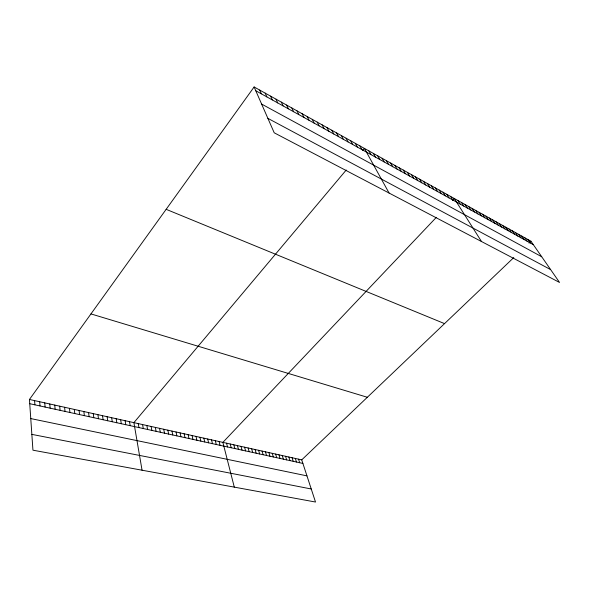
<?xml version="1.0" encoding="UTF-8"?>
<svg xmlns="http://www.w3.org/2000/svg" width="589" height="589" viewBox="0 0 589 589"><rect width="100%" height="100%" fill="white"/><g stroke="black" fill="none" stroke-linecap="round" stroke-linejoin="round"><path stroke-width="0.88" d="M29.45 399.467L301.73 459.869L315.513 502.034L32.94 450.187L29.45 399.467L254.117 86.966L530.932 241.203L559.55 282.462L274.216 132.797L254.117 86.966M346.236 170.015L133.902 422.637L142.059 470.206M362.669 150.46L364.4 148.406L389.086 193.052M436.353 217.334L222.87 442.376L234.297 487.132M452.551 200.26L454.252 198.471L481.5 241.527M301.73 459.869L513.763 257.584M529.003 243.043L530.932 241.203M31.85 434.373L311.242 488.988M30.761 418.58L306.957 475.868M29.744 403.708L302.893 463.433M90.956 313.915L367.345 397.273M166.15 209.323L444.548 323.619M267.877 118.352L550.634 269.607M261.619 104.062L541.725 256.76M255.781 90.75L533.332 244.663M527.877 239.495L530.277 242.962M524.799 237.787L527.192 241.254M521.699 236.056L524.085 239.532M518.57 234.312L520.956 237.794M515.419 232.559L517.805 236.049M512.246 230.792L514.624 234.282M509.051 229.003L511.421 232.508M505.826 227.207L508.189 230.719M502.572 225.396L504.935 228.915M499.303 223.577L501.651 227.096M495.997 221.736L498.346 225.256M492.669 219.881L495.018 223.408M489.319 218.011L491.653 221.545M485.94 216.126L488.266 219.668M482.531 214.227L484.857 217.775M479.093 212.312L481.412 215.868M475.632 210.383L477.944 213.947M472.142 208.44L474.447 212.003M468.623 206.481L470.92 210.052M465.074 204.501L467.364 208.079M461.496 202.513L463.779 206.091M457.889 200.503L460.171 204.088M450.526 196.402L452.794 199.995M446.771 194.311L449.032 197.911M442.987 192.198L445.24 195.806M439.173 190.07L441.411 193.685M435.323 187.928L437.553 191.55M431.435 185.763L433.666 189.386M427.518 183.577L429.734 187.214M423.565 181.375L425.773 185.012M419.582 179.159L421.783 182.796M415.562 176.914L417.748 180.565M411.505 174.653L413.684 178.312M407.411 172.378L409.576 176.037M403.281 170.074L405.438 173.74M399.114 167.755L401.264 171.421M394.91 165.413L397.045 169.087M390.669 163.05L392.797 166.724M386.391 160.664L388.504 164.346M382.07 158.257L384.175 161.946M377.711 155.827L379.802 159.523M373.316 153.376L375.392 157.079M368.876 150.902L370.937 154.605M359.872 145.888L361.911 149.599M355.307 143.348L357.332 147.059M350.705 140.778L352.708 144.496M346.052 138.187L348.047 141.912M341.355 135.573L343.335 139.298M336.621 132.93L338.579 136.663M331.835 130.265L333.779 133.998M326.998 127.57L328.934 131.31M322.124 124.853L324.038 128.601M317.199 122.107L319.098 125.855M312.222 119.339L314.106 123.094M307.2 116.541L309.063 120.296M302.128 113.714L303.976 117.469M297.003 110.857L298.829 114.619M291.835 107.978L293.639 111.741M286.607 105.063L288.396 108.832M281.328 102.125L283.095 105.895M275.998 99.158L277.743 102.928M270.609 96.154L272.339 99.931M265.168 93.121L266.876 96.898M259.675 90.058L261.354 93.842M298.535 459.162L299.691 462.733M295.317 458.448L296.466 462.026M292.085 457.727L293.226 461.32M288.831 457.005L289.965 460.605M285.555 456.284L286.681 459.891M282.256 455.547L283.375 459.17M278.943 454.811L280.047 458.441M275.6 454.075L276.705 457.705M272.243 453.331L273.34 456.968M268.864 452.58L269.946 456.232M265.462 451.822L266.537 455.488M262.039 451.064L263.106 454.737M258.593 450.298L259.653 453.979M255.125 449.532L256.171 453.221M251.628 448.752L252.674 452.455M248.116 447.979L249.147 451.682M244.582 447.191L245.606 450.909M241.026 446.403L242.035 450.129M237.441 445.608L238.442 449.341M233.833 444.805L234.827 448.553M230.203 444.003L231.19 447.758M226.551 443.193L227.523 446.955M219.115 441.544L220.065 445.328M215.331 440.705L216.273 444.496M211.525 439.858L212.452 443.657M207.689 439.004L208.609 442.818M203.831 438.15L204.736 441.971M199.943 437.288L200.842 441.117M196.027 436.42L196.91 440.263M192.088 435.543L192.956 439.401M188.119 434.667L188.981 438.525M184.121 433.776L184.968 437.649M180.101 432.886L180.933 436.766M176.045 431.987L176.869 435.882M171.966 431.082L172.776 434.984M167.858 430.169L168.653 434.086M163.713 429.248L164.5 433.173M159.545 428.328L160.318 432.26M155.349 427.393L156.107 431.339M151.123 426.458L151.866 430.412M146.86 425.508L147.589 429.477M142.575 424.559L143.289 428.534M138.253 423.601L138.952 427.592M129.514 421.665L130.184 425.67M125.104 420.686L125.759 424.706M120.649 419.699L121.29 423.727M116.173 418.705L116.799 422.747M111.66 417.704L112.263 421.753M107.11 416.695L107.699 420.76M102.53 415.679L103.104 419.751M97.914 414.649L98.466 418.735M93.261 413.618L93.798 417.719M88.571 412.58L89.094 416.688M83.852 411.534L84.36 415.65M79.095 410.474L79.581 414.604M74.302 409.414L74.774 413.559M69.473 408.339L69.922 412.499M64.606 407.264L65.033 411.424M59.695 406.174L60.107 410.349M54.755 405.077L55.145 409.267M49.77 403.973L50.146 408.17M44.749 402.861L45.103 407.073M39.691 401.735L40.023 405.961M34.589 400.601L34.906 404.842"/></g></svg>
